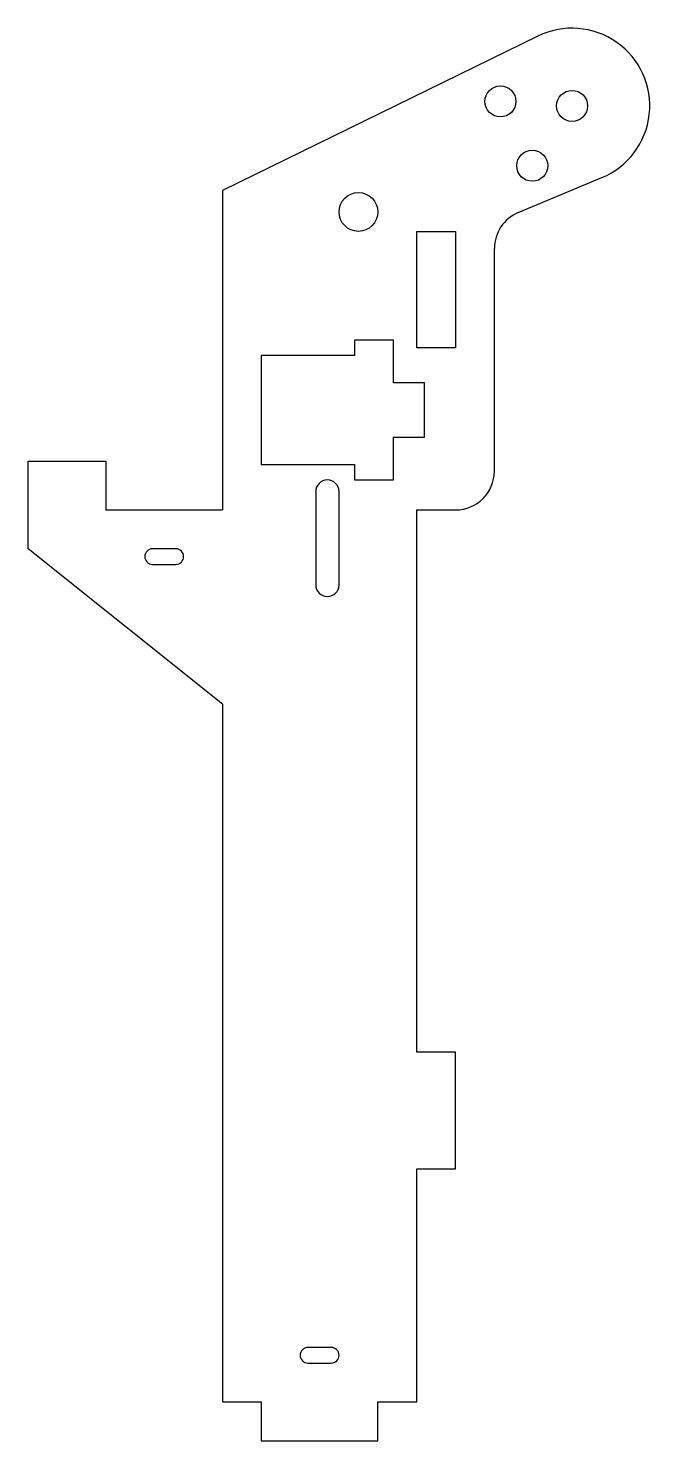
# Model space of a CAD drawing. Header units: millimetres. Extents: x -50 to 30, y -5 to 177.
import ezdxf

# ---------------------------------------------------------------- set-up
doc = ezdxf.new("R2010")
doc.units = ezdxf.units.MM

msp = doc.modelspace()

# ---------------------------------------------------------------- linework, layer by layer
at = {"color": 7, "linetype": 'Continuous', "lineweight": 25}
for p, q in [((15.61, 175.77), (-25, 155.91)), ((13.08, 153.07), (23.85, 157.56)), ((-25, 155.91), (-25, 114.79)), ((0, 135.65), (0, 150.65)), ((0, 150.65), (5, 150.65)), ((5, 150.65), (5, 135.65)), ((10, 119.79), (10, 148.45)), ((-8, 136.65), (-8, 134.65)), ((-3, 136.65), (-8, 136.65)), ((-3, 131.15), (-3, 136.65)), ((-8, 134.65), (-20, 134.65)), ((-20, 134.65), (-20, 120.65)), ((5, 135.65), (0, 135.65)), ((1, 131.15), (-3, 131.15)), ((1, 124.15), (1, 131.15)), ((-3, 124.15), (1, 124.15)), ((-3, 118.65), (-3, 124.15)), ((-50, 121.06), (-40, 121.06)), ((-50, 109.79), (-50, 121.06)), ((-40, 121.06), (-40, 114.79)), ((-20, 120.65), (-8, 120.65)), ((-8, 120.65), (-8, 118.65)), ((-8, 118.65), (-3, 118.65)), ((-13, 117.15), (-13, 105.15)), ((-10, 105.15), (-10, 117.15)), ((-40, 114.79), (-25, 114.79)), ((0, 45), (0, 114.79)), ((0, 114.79), (5, 114.79)), ((-25, 89.79), (-50, 109.79)), ((-31, 109.79), (-34, 109.79)), ((-34, 107.79), (-31, 107.79)), ((-25, 89.79), (-25, 0)), ((5, 45), (0, 45)), ((5, 30), (5, 45)), ((0, 0), (0, 30)), ((0, 30), (5, 30)), ((-11, 7), (-14, 7)), ((-14, 5), (-11, 5)), ((-25, 0), (-20, 0)), ((-20, 0), (-20, -5)), ((-5, -5), (-5, 0)), ((-5, 0), (0, 0)), ((-20, -5), (-5, -5))]:
    msp.add_line(p, q, dxfattribs=at)
for centre, radius in [((10.78, 167.37), 2), ((20, 166.79), 2), ((14.88, 159.09), 2), ((-7.5, 153.15), 2.5)]:
    msp.add_circle(centre, radius, dxfattribs=at)
for centre, radius, start, end in [((20, 166.79), 10, 292.6199, 116.0645), ((15, 148.45), 5, 112.6199, 180), ((-11.5, 117.15), 1.5, 0, 180), ((5, 119.79), 5, 270, 0), ((-34, 108.79), 1, 90, 270), ((-31, 108.79), 1, 270, 90), ((-11.5, 105.15), 1.5, 180, 0), ((-14, 6), 1, 90, 270), ((-11, 6), 1, 270, 90)]:
    msp.add_arc(centre, radius, start, end, dxfattribs=at)

doc.saveas('drawing.dxf')
